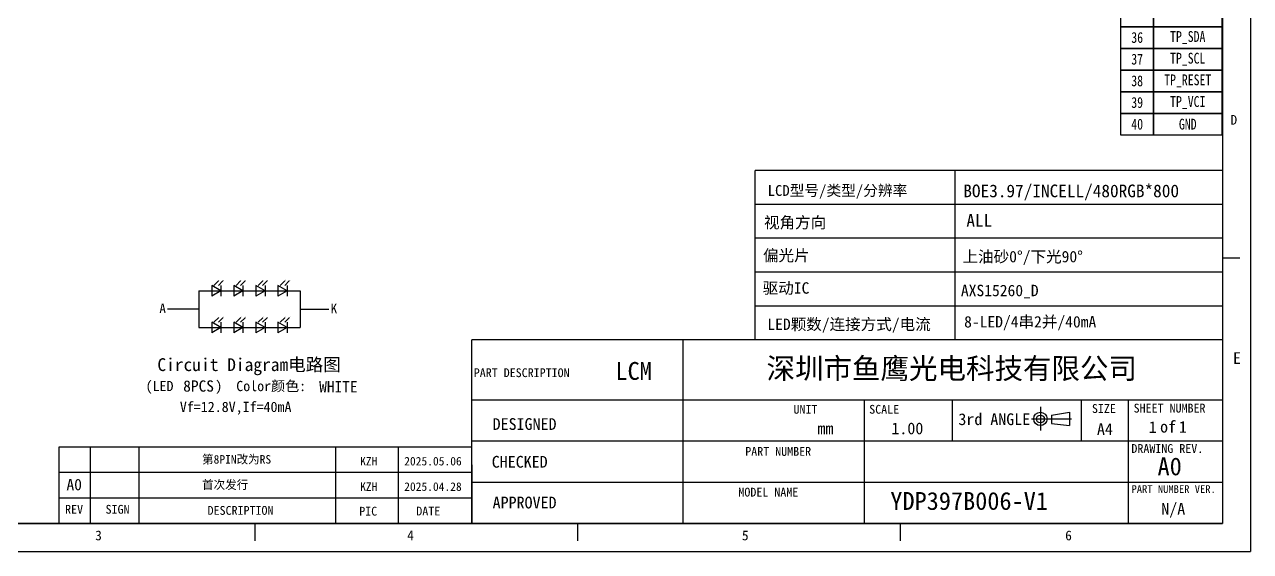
# Model space of a CAD drawing. Header units: millimetres. Extents: x 7349 to 7879, y -734 to -358.
# Drawn here: x 7532.8 to 7878.9, y -734 to -585.3 of the extents above; entities that cross this region are included whole.
import ezdxf
from ezdxf.enums import TextEntityAlignment as Align

# ---------------------------------------------------------------- set-up
doc = ezdxf.new("R2010")
doc.units = ezdxf.units.MM
for name, color, linetype in [('', 7, 'Continuous'), ('DIM', 3, 'Continuous'), ('FPC', 42, 'Continuous')]:
    doc.layers.add(name, color=color, linetype=linetype)
doc.styles.add('仿宋', font='', dxfattribs={"height": 2.5})
doc.styles.add('宋', font='', dxfattribs={"height": 2})
doc.styles.add('宋体', font='')
doc.styles.add('黑体', font='')
doc.styles.get('仿宋').set_extended_font_data('FangSong_GB2312')
doc.styles.get('宋').set_extended_font_data('SimSun')
doc.styles.get('宋体').set_extended_font_data('SimSun')
doc.styles.get('黑体').set_extended_font_data('楷体_GB2312')

# ---------------------------------------------------------------- blocks, each defined once
blk = doc.blocks.new('THIRD-PROJ_BL0')
at = {"linetype": 'Continuous'}
blk.add_line((257.13, 38.11), (257.13, 34.11), dxfattribs=at)
at = {"color": 7, "linetype": 'Continuous'}
for p, q in [((255.59, 36.06), (262.41, 36.06)), ((259.04, 36.73), (262.11, 37.22)), ((259.04, 36.73), (259.04, 35.31)), ((262.11, 37.22), (262.11, 34.94)), ((259.04, 35.31), (262.11, 34.94))]:
    blk.add_line(p, q, dxfattribs=at)
for centre, radius in [((257.13, 36.08), 1.14), ((257.13, 36.06), 0.67)]:
    blk.add_circle(centre, radius, dxfattribs=at)

msp = doc.modelspace()

# ---------------------------------------------------------------- linework, layer by layer
at = {"layer": ''}
for points in [[(7842.322, -579.835), (7851.552, -579.835), (7851.552, -585.948), (7842.322, -585.948)], [(7851.552, -579.835), (7870.877, -579.835), (7870.877, -585.948), (7851.552, -585.948)], [(7842.322, -585.948), (7851.552, -585.948), (7851.552, -592.06), (7842.322, -592.06)], [(7851.552, -585.948), (7870.877, -585.948), (7870.877, -592.06), (7851.552, -592.06)], [(7842.322, -592.06), (7851.552, -592.06), (7851.552, -598.173), (7842.322, -598.173)], [(7851.552, -592.06), (7870.877, -592.06), (7870.877, -598.173), (7851.552, -598.173)], [(7842.322, -598.173), (7851.552, -598.173), (7851.552, -604.286), (7842.322, -604.286)], [(7851.552, -598.173), (7870.877, -598.173), (7870.877, -604.286), (7851.552, -604.286)], [(7842.322, -604.286), (7851.552, -604.286), (7851.552, -610.399), (7842.322, -610.399)], [(7851.552, -604.286), (7870.877, -604.286), (7870.877, -610.399), (7851.552, -610.399)], [(7842.322, -610.399), (7851.552, -610.399), (7851.552, -616.512), (7842.322, -616.512)], [(7851.552, -610.399), (7870.877, -610.399), (7870.877, -616.512), (7851.552, -616.512)]]:
    msp.add_lwpolyline(points, close=True, dxfattribs=at)
at = {"color": 7, "linetype": 'Continuous'}
for p in [(7878.93, -357.994), (7348.689, -733.989)]:
    msp.add_line(p, (7878.93, -733.989), dxfattribs=at)
at = {"linetype": 'Continuous'}
for p, q in [((7871.037, -365.887), (7871.037, -726.096)), ((7871.037, -651.115), (7875.97, -651.115)), ((7356.582, -726.096), (7871.037, -726.096)), ((7597.77, -726.096), (7597.77, -731.029)), ((7688.873, -726.096), (7688.873, -731.029)), ((7779.975, -726.096), (7779.975, -731.029))]:
    msp.add_line(p, q, dxfattribs=at)
at = {"color": 4, "linetype": 'Continuous'}
for p, q in [((7871.037, -626.536), (7739.038, -626.536)), ((7739.038, -674.3), (7739.038, -626.536)), ((7795.541, -674.3), (7795.541, -626.536)), ((7871.037, -636.089), (7739.038, -636.089)), ((7871.037, -645.642), (7739.038, -645.642)), ((7871.037, -655.194), (7739.038, -655.194)), ((7871.037, -664.747), (7739.038, -664.747)), ((7659.046, -726.096), (7659.046, -674.3)), ((7871.037, -674.3), (7659.046, -674.3)), ((7718.715, -726.096), (7718.715, -674.3)), ((7748.55, -691.289), (7659.046, -691.289)), ((7871.037, -691.289), (7748.55, -691.289)), ((7769.931, -726.096), (7769.931, -691.289)), ((7794.793, -702.891), (7794.793, -691.289)), ((7831.258, -702.891), (7831.258, -691.289)), ((7844.518, -726.096), (7844.518, -691.289)), ((7659.046, -704.577), (7542.468, -704.577)), ((7542.468, -704.577), (7542.468, -726.096)), ((7551.295, -704.577), (7551.295, -726.096)), ((7565.04, -704.577), (7565.04, -726.096)), ((7620.717, -726.096), (7620.717, -704.577)), ((7638.286, -704.577), (7638.286, -726.096)), ((7748.55, -702.891), (7659.046, -702.891)), ((7871.037, -702.891), (7748.55, -702.891)), ((7659.046, -709.521), (7659.046, -726.096)), ((7659.046, -711.75), (7542.468, -711.75)), ((7748.55, -714.494), (7659.046, -714.494)), ((7871.037, -714.494), (7748.55, -714.494)), ((7659.046, -718.923), (7542.468, -718.923)), ((7618.667, -726.096), (7449.319, -726.096)), ((7696.055, -726.096), (7568.192, -726.096)), ((7871.037, -726.096), (7696.055, -726.096))]:
    msp.add_line(p, q, dxfattribs=at)
at = {"layer": 'DIM', "color": 1}
for p, q in [((7581.983, -660.447), (7588.22, -660.447)), ((7581.983, -660.447), (7581.983, -670.813)), ((7585.627, -658.949), (7585.627, -661.944)), ((7588.22, -660.447), (7585.627, -658.949)), ((7588.22, -660.447), (7585.627, -661.944)), ((7585.627, -660.447), (7591.864, -660.447)), ((7588.22, -658.949), (7588.22, -661.944)), ((7591.864, -658.949), (7591.864, -661.944)), ((7594.458, -660.447), (7591.864, -658.949)), ((7591.864, -660.447), (7598.102, -660.447)), ((7594.458, -660.447), (7591.864, -661.944)), ((7594.458, -658.949), (7594.458, -661.944)), ((7598.102, -658.949), (7598.102, -661.944)), ((7600.696, -660.447), (7598.102, -658.949)), ((7600.696, -660.447), (7598.102, -661.944)), ((7598.102, -660.447), (7604.34, -660.447)), ((7600.696, -658.949), (7600.696, -661.944)), ((7604.34, -658.949), (7604.34, -661.944)), ((7606.934, -660.447), (7604.34, -658.949)), ((7606.934, -660.447), (7604.34, -661.944)), ((7604.34, -660.447), (7610.578, -660.447)), ((7606.934, -658.949), (7606.934, -661.944)), ((7610.578, -660.447), (7610.578, -670.813)), ((7581.983, -665.63), (7573.176, -665.63)), ((7610.578, -665.63), (7618.694, -665.63)), ((7581.983, -670.813), (7588.22, -670.813)), ((7585.627, -669.316), (7585.627, -672.311)), ((7588.22, -670.813), (7585.627, -669.316)), ((7588.22, -670.813), (7585.627, -672.311)), ((7585.627, -670.813), (7591.864, -670.813)), ((7588.22, -669.316), (7588.22, -672.311)), ((7591.864, -669.316), (7591.864, -672.311)), ((7594.458, -670.813), (7591.864, -669.316)), ((7591.864, -670.813), (7598.102, -670.813)), ((7594.458, -670.813), (7591.864, -672.311)), ((7594.458, -669.316), (7594.458, -672.311)), ((7598.102, -669.316), (7598.102, -672.311)), ((7600.696, -670.813), (7598.102, -669.316)), ((7600.696, -670.813), (7598.102, -672.311)), ((7598.102, -670.813), (7604.34, -670.813)), ((7600.696, -669.316), (7600.696, -672.311)), ((7604.34, -669.316), (7604.34, -672.311)), ((7606.934, -670.813), (7604.34, -669.316)), ((7606.934, -670.813), (7604.34, -672.311)), ((7604.34, -670.813), (7610.578, -670.813)), ((7606.934, -669.316), (7606.934, -672.311))]:
    msp.add_line(p, q, dxfattribs=at)
for points in [[(7587.544, -657.667), (7586.27, -658.941)], [(7588.802, -657.681), (7587.528, -658.955)], [(7593.782, -657.667), (7592.507, -658.941)], [(7595.04, -657.681), (7593.766, -658.955)], [(7600.019, -657.667), (7598.745, -658.941)], [(7601.278, -657.681), (7600.004, -658.955)], [(7606.257, -657.667), (7604.983, -658.941)], [(7607.516, -657.681), (7606.241, -658.955)], [(7587.544, -668.033), (7586.27, -669.307)], [(7588.802, -668.047), (7587.528, -669.321)], [(7593.782, -668.033), (7592.507, -669.307)], [(7595.04, -668.047), (7593.766, -669.321)], [(7600.019, -668.033), (7598.745, -669.307)], [(7601.278, -668.047), (7600.004, -669.321)], [(7606.257, -668.033), (7604.983, -669.307)], [(7607.516, -668.047), (7606.241, -669.321)]]:
    msp.add_lwpolyline(points, dxfattribs=at)
for points in [[(7587.486, -657.609), (7587.893, -657.318), (7587.602, -657.725)], [(7588.744, -657.623), (7589.151, -657.332), (7588.861, -657.739)], [(7593.723, -657.609), (7594.13, -657.318), (7593.84, -657.725)], [(7594.982, -657.623), (7595.389, -657.332), (7595.098, -657.739)], [(7599.961, -657.609), (7600.368, -657.318), (7600.077, -657.725)], [(7601.22, -657.623), (7601.627, -657.332), (7601.336, -657.739)], [(7606.199, -657.609), (7606.606, -657.318), (7606.315, -657.725)], [(7607.457, -657.623), (7607.865, -657.332), (7607.574, -657.739)], [(7587.486, -667.975), (7587.893, -667.684), (7587.602, -668.091)], [(7588.744, -667.989), (7589.151, -667.698), (7588.861, -668.105)], [(7593.723, -667.975), (7594.13, -667.684), (7593.84, -668.091)], [(7594.982, -667.989), (7595.389, -667.698), (7595.098, -668.105)], [(7599.961, -667.975), (7600.368, -667.684), (7600.077, -668.091)], [(7601.22, -667.989), (7601.627, -667.698), (7601.336, -668.105)], [(7606.199, -667.975), (7606.606, -667.684), (7606.315, -668.091)], [(7607.457, -667.989), (7607.865, -667.698), (7607.574, -668.105)]]:
    msp.add_solid(points, dxfattribs=at)

# ---------------------------------------------------------------- block references
at = {"color": 4, "linetype": 'Continuous', "xscale": 1.657477261440417, "yscale": 1.657477261440417, "zscale": 1.657477261440417}
msp.add_blockref('THIRD-PROJ_BL0', (7393.42, -756.376), dxfattribs=at)

# ---------------------------------------------------------------- texts
at = {"layer": '', "linetype": 'ByBlock', "lineweight": 0, "attachment_point": 5, "style": '宋体'}
for s, insert, char_height, width in [('{\\W0.8;36}', (7846.937, -589.004), 3.0543, 9.22957), ('{\\W0.8;TP_SDA}', (7861.214, -589.004), 3.05429, 19.32529), ('{\\W0.8;37}', (7846.937, -595.117), 3.0543, 9.22957), ('{\\W0.8;TP_SCL}', (7861.214, -595.117), 3.05429, 19.32529), ('{\\W0.8;38}', (7846.937, -601.23), 3.0543, 9.22957), ('{\\W0.8;TP_RESET}', (7861.214, -601.23), 3.05429, 19.32529), ('{\\W0.8;TP_VCI}', (7861.214, -607.342), 3.05429, 19.32529), ('{\\W0.8;39}', (7846.937, -607.342), 3.0543, 9.22957), ('{\\W0.8;40}', (7846.937, -613.455), 3.0543, 9.22957), ('{\\W0.8;GND}', (7861.214, -613.455), 3.05429, 19.32529)]:
    msp.add_mtext(s, dxfattribs=dict(at, insert=insert, char_height=char_height, width=width))
at = {"color": 4, "linetype": 'Continuous', "style": '宋体'}
for s, height, p in [('D', 2.762, (7873.291, -613.598)), ('E', 3.315, (7874, -681.09)), ('PART DESCRIPTION', 2.48622, (7659.617, -684.802)), ('SHEET NUMBER', 2.48622, (7845.93, -694.789)), ('UNIT', 2.4862, (7749.895, -695.124)), ('SCALE', 2.4862, (7771.277, -695.124)), ('3rd ANGLE', 3.315, (7796.451, -698.333)), ('SIZE', 2.4862, (7834.162, -694.911)), ('PART NUMBER', 2.48622, (7736.273, -707.008)), ('DRAWING REV.', 2.48622, (7845.303, -706.187)), ('MODEL NAME', 2.4862, (7734.338, -718.502)), ('PART NUMBER VER.', 2.18559, (7845.347, -717.473)), ('3', 2.762, (7552.723, -730.84)), ('4', 2.762, (7640.828, -730.809)), ('5', 2.762, (7735.336, -730.84)), ('6', 2.762, (7826.618, -730.856))]:
    msp.add_text(s, height=height, dxfattribs=at).set_placement(p)
at = {"color": 0, "linetype": 'Continuous', "style": '宋体'}
for s, height, rotation, p in [('LCD型号/类型/分辨率', 3.04492, 359.99988, (7762.326, -633.669)), ('视角方向', 3.2221, 359.99988, (7750.352, -642.789)), ('偏光片', 3.2221, 0.00012, (7747.868, -652.09)), ('驱动IC', 3.2221, 0.00012, (7747.78, -661.265)), ('LED颗数/连接方式/电流', 3.22214, 0.00012, (7765.588, -671.5))]:
    msp.add_text(s, height=height, rotation=rotation, dxfattribs=at).set_placement(p, align=Align.CENTER)
at = {"color": 4, "style": '宋体'}
for s, height, p in [('Circuit Diagram电路图', 3.6201, (7570.293, -683.093)), ('(LED      )  Color颜色:', 2.89608, (7566.948, -688.764)), ('Vf=12.8V,If=40mA', 2.89608, (7576.628, -694.646))]:
    msp.add_text(s, height=height, dxfattribs=at).set_placement(p)
at = {"color": 1, "linetype": 'Continuous', "style": '宋体'}
for s, height, p in [('LCM ', 5.0346, (7706.47, -685.576)), ('A0', 5.0346, (7856.113, -712.509)), ('A0', 3.2221, (7546.805, -716.723)), ('YDP397B006-V1', 5.03459, (7799.491, -722.252))]:
    msp.add_text(s, height=height, dxfattribs=at).set_placement(p, align=Align.CENTER)
at = {"color": 7, "style": '宋体'}
for s, p in [('8PCS', (7577.586, -688.903)), ('WHITE', (7615.979, -689.109))]:
    msp.add_text(s, height=3.1857, dxfattribs=at).set_placement(p)
at = {"color": 4, "linetype": 'Continuous', "style": '宋体'}
for s, height, p in [('DESIGNED', 3.315, (7673.963, -699.698)), ('mm', 3.315, (7758.928, -700.926)), ('1.00', 3.315, (7782.05, -700.926)), ('A4', 3.315, (7837.832, -701.126)), ('1', 3.315, (7851.334, -700.578)), ('of', 3.315, (7855.663, -700.448)), ('1', 3.315, (7859.849, -700.515)), ('CHECKED', 3.315, (7672.591, -710.35)), ('APPROVED', 3.315, (7673.963, -721.846)), ('REV', 2.4862, (7546.762, -723.337)), ('SIGN', 2.4862, (7559.041, -723.337)), ('DESCRIPTION', 2.48622, (7593.768, -723.65)), ('DATE', 2.4862, (7646.776, -723.835)), ('N/A', 3.315, (7857.123, -723.626))]:
    msp.add_text(s, height=height, dxfattribs=at).set_placement(p, align=Align.CENTER)
msp.add_text('PIC', height=2.4862, rotation=0.26479, dxfattribs=at).set_placement((7629.819, -723.874), align=Align.CENTER)
at = {"color": 1, "attachment_point": 1, "style": '宋体'}
for s, insert, char_height, width in [('ALL', (7798.711, -638.816), 3.5823, 112.17952), ('8-LED/4串2并/40mA', (7798.077, -667.576), 3.22408, 41.06001)]:
    msp.add_mtext(s, dxfattribs=dict(at, insert=insert, char_height=char_height, width=width))
at = {"color": 2, "insert": (7742.298, -679.401), "char_height": 5.8968, "width": 115.99785, "attachment_point": 1, "style": '黑体'}
msp.add_mtext('深圳市鱼鹰光电科技有限公司{\\fSimSun|b0|i0|c134|p2;\\C4;}', dxfattribs=at)
at = {"color": 1, "style": '宋体'}
for tag, p, height in [('BOE3.97/INCELL/480RGB*800', (7797.842, -634.053), 3.582), ('上油砂0°/下光90°', (7797.612, -652.41), 3.224), ('AXS15260_D', (7797.176, -661.971), 3.224)]:
    msp.add_attdef(tag, p, '', height=height, dxfattribs=at)
at = {"layer": 'DIM', "color": 1, "char_height": 2.7, "width": 31.70781, "attachment_point": 1, "style": '仿宋'}
for s, insert in [('{\\fSimSun|b0|i0|c134|p2;A}', (7570.857, -664.038)), ('{\\fSimSun|b0|i0|c134|p2;K }', (7619.202, -664.096))]:
    msp.add_mtext(s, dxfattribs=dict(at, insert=insert))
at = {"layer": 'FPC', "color": 1}
for s, style, p in [('           第8PIN改为RS', '宋体', (7565.04, -709.196)), ('KZH', '宋体', (7627.54, -709.712)), ('2025.05.06', '宋', (7639.979, -709.712)), ('           首次发行', '宋体', (7565.04, -716.369)), ('KZH', '宋体', (7627.54, -716.885)), ('2025.04.28', '宋', (7639.979, -716.885))]:
    msp.add_text(s, height=2.3871, dxfattribs=dict(at, style=style)).set_placement(p)

doc.saveas('drawing.dxf')
